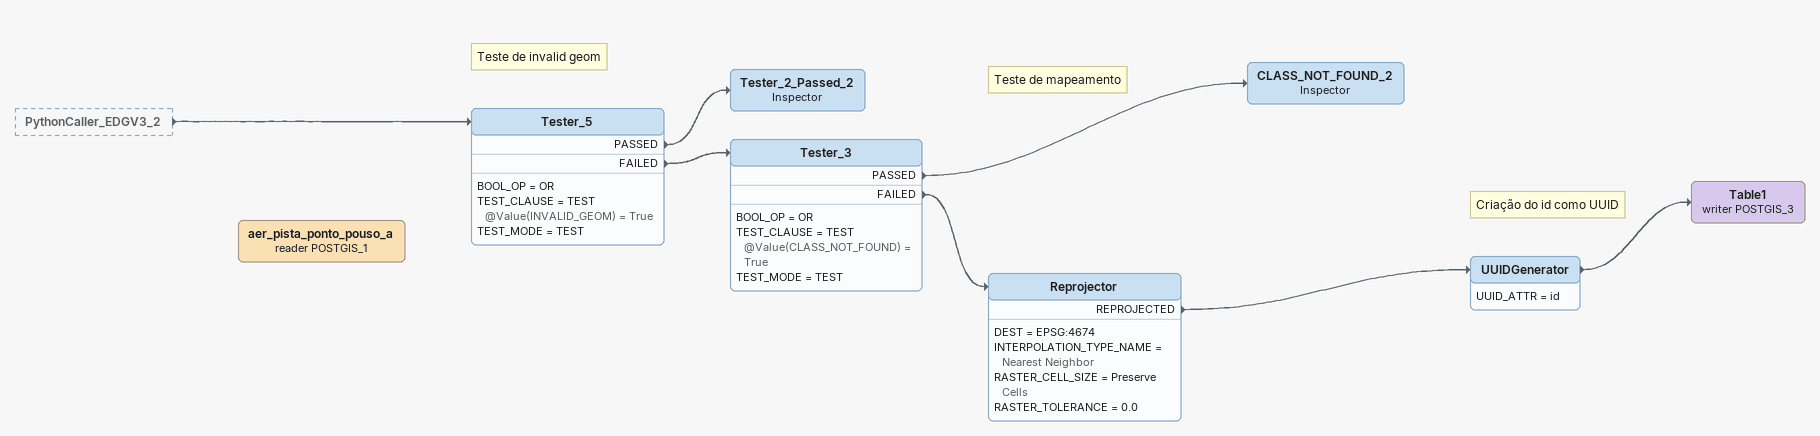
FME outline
PythonCaller_EDGV3_2 [outside]
    -> Tester_5
Note: Teste de invalid geom
Tester_5
    BOOL_OP = OR
    TEST_CLAUSE = TEST @Value(INVALID_GEOM) = True
    TEST_MODE = TEST
    PASSED -> Tester_2_Passed_2
    FAILED -> Tester_3
Tester_2_Passed_2: Inspector
Note: Teste de mapeamento
Tester_3
    BOOL_OP = OR
    TEST_CLAUSE = TEST @Value(CLASS_NOT_FOUND) = True
    TEST_MODE = TEST
    PASSED -> CLASS_NOT_FOUND_2
    FAILED -> Reprojector
CLASS_NOT_FOUND_2: Inspector
Reprojector
    DEST = EPSG:4674
    INTERPOLATION_TYPE_NAME = Nearest Neighbor
    RASTER_CELL_SIZE = Preserve Cells
    RASTER_TOLERANCE = 0.0
    REPROJECTED -> UUIDGenerator
Note: Criação do id como UUID
UUIDGenerator
    UUID_ATTR = id
    -> Table1 (writer POSTGIS_3)
Table1 (writer POSTGIS_3)
aer_pista_ponto_pouso_a (reader POSTGIS_1)
